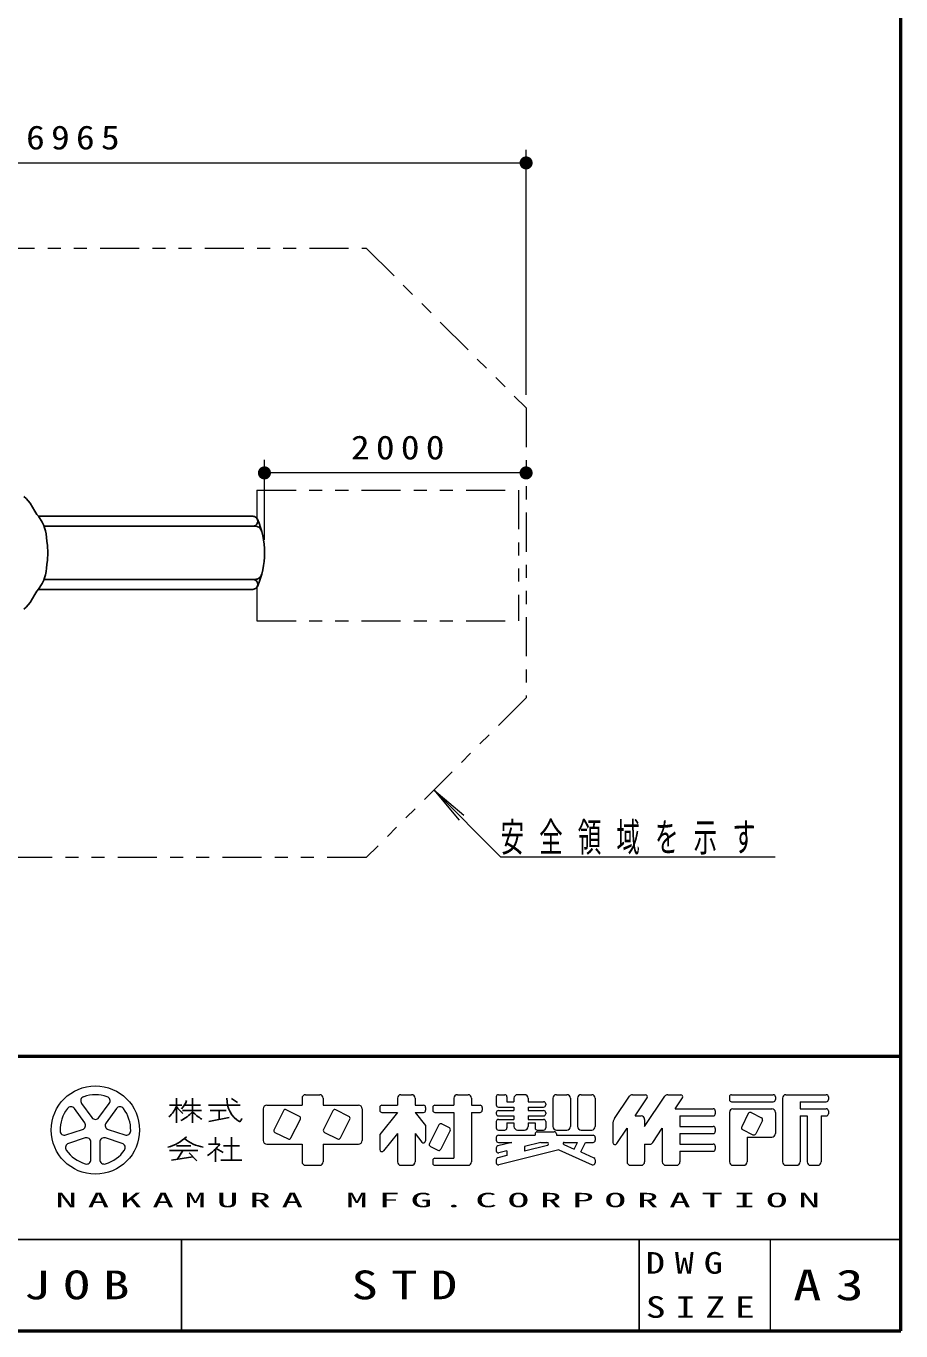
# Model space of a CAD drawing. Units: millimetres on the paper, with parts at other scales. Extents: x -365 to 0, y 0 to 257.
# Drawn here: x -66.9 to 0, y 0 to 99.8 of the extents above; entities that cross this region are included whole.
import ezdxf

# ---------------------------------------------------------------- set-up
doc = ezdxf.new("R2010")
doc.units = ezdxf.units.MM
doc.linetypes.add('USER3', pattern=[8, 3, -1, 1, -1, 1, -1])
doc.layers.add('LY_1', color=7, linetype='Continuous', lineweight=13)
doc.layers.add('LY_2', color=7, linetype='Continuous', lineweight=13)
doc.layers.add('LY_3', color=7, linetype='Continuous')
doc.styles.add('ＭＳ ゴシック', font='')
doc.styles.get('ＭＳ ゴシック').set_extended_font_data('MS Gothic')

# ---------------------------------------------------------------- blocks, each defined once
blk = doc.blocks.new('filled_dot')
at = {"color": 0, "linetype": 'Continuous', "lineweight": -2, "const_width": 1.25}
blk.add_lwpolyline([(-0.625, 0, 1), (0.625, 0, 1)], format="xyb", close=True, dxfattribs=at)

msp = doc.modelspace()

# ---------------------------------------------------------------- linework, layer by layer
at = {"layer": 'LY_1'}
for p, q in [((-28.649, 71.587), (-28.649, 90.318)), ((-98.299, 89.318), (-28.649, 89.318)), ((-48.649, 60.503), (-48.649, 66.612)), ((-28.649, 65.612), (-48.649, 65.612)), ((-35.704, 41.364), (-33.775, 39.066)), ((-35.704, 41.364), (-33.405, 39.435)), ((-30.601, 36.261), (-35.704, 41.364)), ((-30.601, 36.261), (-9.601, 36.261))]:
    msp.add_line(p, q, dxfattribs=at)
at = {"layer": 'LY_1', "linetype": 'USER3'}
for p, q in [((-49.237, 64.301), (-49.237, 62.147)), ((-49.237, 64.301), (-29.237, 64.301)), ((-29.237, 64.301), (-29.237, 54.301)), ((-49.237, 56.859), (-49.237, 54.301)), ((-49.237, 54.301), (-29.237, 54.301))]:
    msp.add_line(p, q, dxfattribs=at)
msp.add_lwpolyline([(-40.865, 82.802), (-28.649, 70.587), (-28.649, 48.418), (-40.865, 36.202), (-85.205, 36.202), (-98.299, 49.297), (-98.299, 69.718), (-85.215, 82.802)], close=True, dxfattribs=at)
at = {"layer": 'LY_1', "lineweight": 25}
for points in [[(-67.046, 63.818), (-66.857, 63.653), (-66.703, 63.474), (-66.569, 63.296), (-66.387, 62.994), (-66.202, 62.699), (-66.038, 62.442), (-65.918, 62.292), (-65.635, 61.846), (-65.515, 61.588), (-65.455, 61.418), (-65.386, 61.175), (-65.337, 60.942), (-65.305, 60.68), (-65.274, 60.396), (-65.242, 60.065), (-65.214, 59.502), (-65.242, 58.94), (-65.274, 58.608), (-65.305, 58.325), (-65.337, 58.063), (-65.386, 57.83), (-65.455, 57.587), (-65.515, 57.417), (-65.635, 57.159), (-65.918, 56.713), (-66.038, 56.562), (-66.202, 56.306), (-66.387, 56.011), (-66.569, 55.709), (-66.703, 55.531), (-66.857, 55.351), (-67.046, 55.187)], [(-65.922, 62.297), (-49.54, 62.297), (-49.47, 62.291), (-49.402, 62.272), (-49.339, 62.24), (-49.283, 62.198), (-49.236, 62.146), (-49.199, 62.086), (-49.173, 62.021), (-49.16, 61.952), (-49.16, 61.881), (-49.173, 61.812), (-49.199, 61.747), (-49.236, 61.687), (-49.283, 61.635), (-49.339, 61.592), (-49.402, 61.561), (-49.47, 61.542), (-49.54, 61.535)], [(-65.488, 61.535), (-49.359, 61.535), (-49.286, 61.53), (-49.214, 61.514), (-49.145, 61.488), (-49.081, 61.452), (-49.022, 61.407), (-48.971, 61.354), (-48.928, 61.295), (-48.893, 61.229), (-48.869, 61.16)], [(-49.54, 57.471), (-49.47, 57.465), (-49.402, 57.446), (-49.339, 57.414), (-49.283, 57.372), (-49.236, 57.32), (-49.199, 57.26), (-49.173, 57.195), (-49.16, 57.126), (-49.16, 57.055), (-49.173, 56.986), (-49.199, 56.921), (-49.236, 56.861), (-49.283, 56.809), (-49.339, 56.766), (-49.402, 56.735), (-49.47, 56.716), (-49.54, 56.709), (-65.92, 56.709)], [(-65.488, 57.471), (-49.359, 57.471), (-49.286, 57.477), (-49.214, 57.493), (-49.145, 57.519), (-49.081, 57.555), (-49.022, 57.6), (-48.971, 57.652), (-48.928, 57.712), (-48.893, 57.777), (-48.869, 57.847)]]:
    msp.add_lwpolyline(points, dxfattribs=at)
msp.add_arc((-54.999, 59.503), 6.35, 336.15553, 23.84447, dxfattribs=at)
at = {"layer": 'LY_2', "lineweight": 50}
for p, q in [((0, 0), (0, 257)), ((-365, 21), (0, 21)), ((-365, 0), (0, 0))]:
    msp.add_line(p, q, dxfattribs=at)
at = {"layer": 'LY_2'}
for p, q in [((-45.506, 18.063), (-44.426, 18.063)), ((-38.216, 18.063), (-37.406, 18.063)), ((-33.896, 18.063), (-33.086, 18.063)), ((-30.764, 18.063), (-30.278, 18.063)), ((-28.766, 18.063), (-29.306, 18.063)), ((-26.336, 18.063), (-25.526, 18.063)), ((-24.446, 18.063), (-23.636, 18.063)), ((-20.521, 18.063), (-19.529, 18.063)), ((-17.821, 18.063), (-16.829, 18.063)), ((-12.944, 18.063), (-9.758, 18.063)), ((-8.786, 18.063), (-5.708, 18.063)), ((-62.39, 15.917), (-63.175, 16.997)), ((-62.629, 17.393), (-61.844, 16.313)), ((-61.298, 16.313), (-60.513, 17.393)), ((-59.967, 16.997), (-60.752, 15.917)), ((-48.746, 16.983), (-48.746, 14.553)), ((-48.476, 17.253), (-45.776, 17.253)), ((-45.776, 17.793), (-45.776, 17.253)), ((-44.156, 17.793), (-44.156, 17.253)), ((-44.156, 17.253), (-41.456, 17.253)), ((-41.186, 16.983), (-41.186, 14.553)), ((-39.836, 17.091), (-39.836, 16.875)), ((-39.674, 17.253), (-38.486, 17.253)), ((-38.486, 17.793), (-38.486, 17.253)), ((-37.136, 17.793), (-37.136, 17.253)), ((-37.136, 17.253), (-36.488, 17.253)), ((-36.326, 17.091), (-36.326, 16.875)), ((-35.786, 17.091), (-35.786, 16.875)), ((-35.624, 17.253), (-34.166, 17.253)), ((-34.166, 17.793), (-34.166, 17.253)), ((-32.816, 17.793), (-32.816, 17.253)), ((-32.816, 17.253), (-32.168, 17.253)), ((-32.006, 17.091), (-32.006, 16.875)), ((-30.926, 17.901), (-30.926, 17.28)), ((-30.764, 17.118), (-29.576, 17.118)), ((-30.116, 17.901), (-30.116, 17.523)), ((-30.116, 17.523), (-29.576, 17.523)), ((-29.576, 17.793), (-29.576, 17.523)), ((-29.576, 17.118), (-29.576, 16.848)), ((-28.496, 17.793), (-28.496, 17.523)), ((-28.496, 17.523), (-27.308, 17.523)), ((-28.496, 17.118), (-27.308, 17.118)), ((-28.496, 17.118), (-28.496, 16.848)), ((-27.146, 17.361), (-27.146, 17.28)), ((-26.606, 17.793), (-26.606, 15.633)), ((-25.256, 17.793), (-25.256, 15.633)), ((-24.716, 17.793), (-24.716, 15.633)), ((-23.366, 17.793), (-23.366, 15.633)), ((-21.88, 16.242), (-20.746, 17.943)), ((-20.306, 16.443), (-19.394, 17.811)), ((-19.586, 15.633), (-18.046, 17.943)), ((-17.246, 16.983), (-16.694, 17.811)), ((-17.246, 16.983), (-14.348, 16.983)), ((-13.106, 17.901), (-13.106, 17.685)), ((-12.944, 17.523), (-9.758, 17.523)), ((-12.836, 16.983), (-9.866, 16.983)), ((-9.596, 17.901), (-9.596, 17.685)), ((-9.056, 17.793), (-9.056, 12.933)), ((-7.706, 17.523), (-7.706, 16.983)), ((-7.706, 17.523), (-5.708, 17.523)), ((-7.706, 16.983), (-5.708, 16.983)), ((-5.546, 17.901), (-5.546, 17.685)), ((-47.198, 16.838), (-47.918, 15.4)), ((-45.975, 16.408), (-46.981, 16.911)), ((-46.622, 14.752), (-45.902, 16.19)), ((-43.418, 16.838), (-44.138, 15.4)), ((-42.195, 16.408), (-43.201, 16.911)), ((-42.842, 14.752), (-42.122, 16.19)), ((-38.486, 16.713), (-39.836, 15.026)), ((-39.674, 16.713), (-38.486, 16.713)), ((-37.136, 16.713), (-36.326, 15.701)), ((-37.136, 16.713), (-36.488, 16.713)), ((-35.624, 16.713), (-34.166, 16.713)), ((-34.166, 16.713), (-34.166, 13.203)), ((-32.816, 16.713), (-32.816, 12.933)), ((-32.816, 16.713), (-32.168, 16.713)), ((-30.926, 16.686), (-30.926, 16.605)), ((-30.926, 16.011), (-30.926, 15.525)), ((-30.764, 16.848), (-29.576, 16.848)), ((-30.764, 16.443), (-29.576, 16.443)), ((-30.764, 16.173), (-29.576, 16.173)), ((-29.576, 16.443), (-29.576, 16.173)), ((-28.496, 16.848), (-27.308, 16.848)), ((-28.496, 16.443), (-27.308, 16.443)), ((-28.496, 16.443), (-28.496, 16.173)), ((-28.496, 16.173), (-27.308, 16.173)), ((-27.146, 16.686), (-27.146, 16.605)), ((-27.146, 16.011), (-27.146, 15.525)), ((-20.306, 16.443), (-19.856, 16.443)), ((-19.586, 16.173), (-19.586, 15.633)), ((-16.886, 16.443), (-14.348, 16.443)), ((-16.886, 16.443), (-16.886, 15.633)), ((-14.186, 16.821), (-14.186, 16.605)), ((-13.106, 16.713), (-13.106, 12.933)), ((-11.666, 16.622), (-12.17, 15.616)), ((-11.449, 16.695), (-10.659, 16.3)), ((-10.586, 16.082), (-11.09, 15.076)), ((-9.596, 16.713), (-9.596, 15.093)), ((-7.706, 16.443), (-7.166, 16.443)), ((-7.706, 16.443), (-7.706, 12.933)), ((-7.166, 16.443), (-7.166, 12.933)), ((-6.086, 16.443), (-5.708, 16.443)), ((-6.086, 16.443), (-6.086, 12.933)), ((-5.546, 16.821), (-5.546, 16.605)), ((-63.828, 14.985), (-62.559, 15.397)), ((-60.583, 15.397), (-59.313, 14.985)), ((-47.845, 15.183), (-46.839, 14.68)), ((-44.065, 15.183), (-43.059, 14.68)), ((-39.836, 15.026), (-39.836, 13.868)), ((-38.486, 15.093), (-39.547, 13.766)), ((-38.486, 15.093), (-38.486, 12.933)), ((-37.136, 15.093), (-36.614, 14.441)), ((-37.136, 15.093), (-37.136, 12.933)), ((-36.326, 15.701), (-36.326, 14.543)), ((-35.318, 15.758), (-36.038, 14.32)), ((-34.454, 15.326), (-35.174, 13.888)), ((-35.101, 15.831), (-34.527, 15.544)), ((-30.764, 15.363), (-30.278, 15.363)), ((-30.116, 15.903), (-29.576, 15.903)), ((-30.116, 15.903), (-30.116, 15.525)), ((-29.576, 15.903), (-29.576, 15.633)), ((-29.306, 15.363), (-28.766, 15.363)), ((-28.496, 15.903), (-28.496, 15.633)), ((-28.496, 15.903), (-27.956, 15.903)), ((-27.956, 15.903), (-27.956, 15.525)), ((-27.956, 15.066), (-27.956, 14.958)), ((-27.794, 15.363), (-27.308, 15.363)), ((-27.794, 15.228), (-26.498, 15.228)), ((-26.336, 15.363), (-25.526, 15.363)), ((-26.336, 15.066), (-26.336, 14.958)), ((-24.446, 15.363), (-23.636, 15.363)), ((-22.016, 15.793), (-22.016, 14.413)), ((-21.719, 14.323), (-20.936, 15.498)), ((-20.936, 15.498), (-20.936, 12.933)), ((-18.966, 14.404), (-18.236, 15.498)), ((-18.236, 15.498), (-18.236, 12.933)), ((-16.886, 15.633), (-14.348, 15.633)), ((-16.886, 15.093), (-16.886, 14.283)), ((-16.886, 15.093), (-14.348, 15.093)), ((-14.186, 15.471), (-14.186, 15.255)), ((-12.097, 15.399), (-11.307, 15.004)), ((-62.35, 14.755), (-63.62, 14.343)), ((-61.908, 13.099), (-61.908, 14.434)), ((-61.233, 14.434), (-61.233, 13.099)), ((-59.522, 14.343), (-60.792, 14.755)), ((-48.476, 14.283), (-45.776, 14.283)), ((-45.776, 14.283), (-45.776, 12.933)), ((-44.156, 14.283), (-41.456, 14.283)), ((-44.156, 14.283), (-44.156, 12.933)), ((-35.965, 14.103), (-35.391, 13.816)), ((-30.926, 14.796), (-30.926, 14.58)), ((-30.926, 13.995), (-30.926, 13.773)), ((-29.74, 14.418), (-30.803, 14.152)), ((-30.764, 14.958), (-27.956, 14.958)), ((-30.764, 14.418), (-29.74, 14.418)), ((-27.513, 14.418), (-28.766, 14.105)), ((-27.023, 14.179), (-28.766, 13.743)), ((-28.766, 14.105), (-28.766, 13.743)), ((-27.513, 14.418), (-27.053, 14.418)), ((-26.336, 14.958), (-23.528, 14.958)), ((-25.771, 14.263), (-24.968, 13.906)), ((-25.738, 14.418), (-24.712, 14.418)), ((-24.968, 13.906), (-24.712, 14.418)), ((-24.474, 13.687), (-24.108, 14.418)), ((-24.108, 14.418), (-23.528, 14.418)), ((-23.366, 14.796), (-23.366, 14.58)), ((-19.586, 14.283), (-19.19, 14.283)), ((-19.586, 14.283), (-19.586, 12.933)), ((-16.886, 14.283), (-14.348, 14.283)), ((-14.186, 14.121), (-14.186, 13.905)), ((-11.756, 14.823), (-11.756, 12.933)), ((-11.756, 14.823), (-9.866, 14.823)), ((-35.786, 13.041), (-35.786, 12.825)), ((-35.624, 13.203), (-34.166, 13.203)), ((-30.926, 13.077), (-30.926, 12.854)), ((-30.116, 13.406), (-30.803, 13.234)), ((-26.15, 13.841), (-30.725, 12.697)), ((-30.116, 13.768), (-30.725, 13.615)), ((-30.116, 13.768), (-30.116, 13.406)), ((-26.15, 13.841), (-23.594, 12.705)), ((-24.474, 13.687), (-23.462, 13.237)), ((-23.366, 13.089), (-23.366, 12.853)), ((-16.886, 13.743), (-16.886, 12.933)), ((-16.886, 13.743), (-14.348, 13.743)), ((-45.506, 12.663), (-44.426, 12.663)), ((-38.216, 12.663), (-37.406, 12.663)), ((-35.624, 12.663), (-33.086, 12.663)), ((-20.666, 12.663), (-19.856, 12.663)), ((-17.966, 12.663), (-17.156, 12.663)), ((-12.836, 12.663), (-12.026, 12.663)), ((-8.786, 12.663), (-7.976, 12.663)), ((-6.896, 12.663), (-6.356, 12.663)), ((-10, 7), (-10, 0))]:
    msp.add_line(p, q, dxfattribs=at)
at = {"layer": 'LY_2', "lineweight": 25}
for p, q in [((-55.901, 17.253), (-54.956, 17.253)), ((-55.361, 17.793), (-55.361, 15.903)), ((-54.769, 17.253), (-53.525, 17.253)), ((-54.146, 17.793), (-54.146, 15.903)), ((-52.931, 17.253), (-50.501, 17.253)), ((-50.719, 17.467), (-51.16, 17.761)), ((-54.915, 16.848), (-53.471, 16.848)), ((-52.889, 16.02), (-51.353, 16.327)), ((-52.796, 16.848), (-51.581, 16.848)), ((-52.121, 16.848), (-52.121, 16.173)), ((-55.361, 14.148), (-54.281, 14.148)), ((-52.931, 14.283), (-52.051, 14.283)), ((-52.391, 14.823), (-52.391, 14.283)), ((-51.783, 14.148), (-50.568, 14.148)), ((-51.176, 14.823), (-51.176, 13.068)), ((-55.901, 13.784), (-53.741, 13.784)), ((-55.765, 13.067), (-54.113, 13.304)), ((-54.899, 13.784), (-55.289, 13.136)), ((-54.416, 13.607), (-53.81, 13.001)), ((-52.391, 13.91), (-52.391, 12.933)), ((-52.34, 13.96), (-51.796, 13.646)), ((-51.986, 13.068), (-50.366, 13.068)), ((-237.5, 7), (0, 7)), ((-55, 7), (-55, 0)), ((-20, 7), (-20, 0))]:
    msp.add_line(p, q, dxfattribs=at)
at = {"layer": 'LY_2'}
msp.add_circle((-61.571, 15.363), 3.375, dxfattribs=at)
for centre, radius, start, end in [((-61.571, 15.363), 2.7, 70.60155, 109.39847), ((-45.506, 17.793), 0.27, 89.99998, 179.99996), ((-44.426, 17.793), 0.27, 0, 89.99998), ((-38.216, 17.793), 0.27, 89.99998, 179.99996), ((-37.406, 17.793), 0.27, 0, 89.99998), ((-33.896, 17.793), 0.27, 89.99998, 179.99996), ((-33.086, 17.793), 0.27, 0, 89.99998), ((-30.764, 17.901), 0.162, 89.99998, 179.99996), ((-30.278, 17.901), 0.162, 0, 89.99998), ((-29.306, 17.793), 0.27, 89.99998, 179.99996), ((-28.766, 17.793), 0.27, 0, 89.99998), ((-26.336, 17.793), 0.27, 89.99998, 179.99996), ((-25.526, 17.793), 0.27, 0, 89.99998), ((-24.446, 17.793), 0.27, 89.99998, 179.99996), ((-23.636, 17.793), 0.27, 0, 89.99998), ((-20.521, 17.793), 0.27, 89.99998, 146.30984), ((-19.529, 17.901), 0.162, 326.31015, 89.99998), ((-17.821, 17.793), 0.27, 89.99998, 146.3098), ((-16.829, 17.901), 0.162, 326.31003, 89.99998), ((-12.944, 17.901), 0.162, 89.99998, 179.99996), ((-9.758, 17.901), 0.162, 0, 89.99998), ((-8.786, 17.793), 0.27, 89.99998, 179.99996), ((-5.708, 17.901), 0.162, 0, 89.99998), ((-61.571, 15.363), 2.7, 142.60154, 181.39846), ((-63.448, 16.798), 0.338, 35.99999, 142.60154), ((-62.356, 17.592), 0.338, 109.39847, 215.99997), ((-60.786, 17.592), 0.338, 324, 70.60155), ((-59.694, 16.798), 0.338, 37.39846, 143.99995), ((-61.571, 15.363), 2.7, 358.60155, 37.39847), ((-48.476, 16.983), 0.27, 89.99998, 179.99996), ((-41.456, 16.983), 0.27, 0, 89.99998), ((-39.674, 17.091), 0.162, 89.99998, 179.99996), ((-36.488, 17.091), 0.162, 0, 89.99998), ((-35.624, 17.091), 0.162, 89.99998, 179.99996), ((-32.168, 17.091), 0.162, 0, 89.99998), ((-30.764, 17.28), 0.162, 179.99998, 270.00002), ((-27.308, 17.361), 0.162, 0, 89.99998), ((-27.308, 17.28), 0.162, 270.00002, 0), ((-14.348, 16.821), 0.162, 0, 89.99998), ((-12.944, 17.685), 0.162, 179.99998, 270.00002), ((-12.836, 16.713), 0.27, 89.99998, 179.99996), ((-9.866, 16.713), 0.27, 0, 89.99998), ((-9.758, 17.685), 0.162, 270.00002, 0), ((-5.708, 17.685), 0.162, 270.00002, 0), ((-5.708, 16.821), 0.162, 0, 89.99998), ((-61.571, 16.512), 0.338, 215.99998, 324), ((-47.054, 16.766), 0.162, 63.43492, 153.43499), ((-46.047, 16.263), 0.162, 333.4349, 63.43487), ((-43.274, 16.766), 0.162, 63.43492, 153.43499), ((-42.267, 16.263), 0.162, 333.4349, 63.43487), ((-39.674, 16.875), 0.162, 179.99998, 270.00002), ((-36.488, 16.875), 0.162, 270.00002, 0), ((-35.624, 16.875), 0.162, 179.99998, 270.00002), ((-32.168, 16.875), 0.162, 270.00002, 0), ((-30.764, 16.686), 0.162, 89.99998, 179.99996), ((-30.764, 16.605), 0.162, 179.99998, 270.00002), ((-30.764, 16.011), 0.162, 89.99998, 179.99996), ((-27.308, 16.686), 0.162, 0, 89.99998), ((-27.308, 16.605), 0.162, 270.00002, 0), ((-27.308, 16.011), 0.162, 0, 89.99998), ((-21.206, 15.793), 0.81, 146.30999, 179.99996), ((-19.856, 16.173), 0.27, 0, 89.99998), ((-14.348, 16.605), 0.162, 270.00002, 0), ((-11.522, 16.55), 0.162, 63.43447, 153.43474), ((-10.731, 16.155), 0.162, 333.43484, 63.43447), ((-5.708, 16.605), 0.162, 270.00002, 0), ((-63.933, 15.306), 0.338, 181.39848, 287.99997), ((-62.663, 15.718), 0.338, 287.99998, 35.99999), ((-60.479, 15.718), 0.338, 143.99996, 251.99999), ((-59.209, 15.306), 0.338, 252.00001, 358.60156), ((-47.773, 15.328), 0.162, 153.43495, 243.43485), ((-43.993, 15.328), 0.162, 153.43495, 243.43485), ((-35.174, 15.686), 0.162, 63.43487, 153.43498), ((-34.599, 15.399), 0.162, 333.43492, 63.43493), ((-30.764, 15.525), 0.162, 179.99998, 270.00002), ((-30.278, 15.525), 0.162, 270.00002, 0), ((-29.306, 15.633), 0.27, 179.99998, 270.00002), ((-28.766, 15.633), 0.27, 270.00002, 0), ((-27.794, 15.525), 0.162, 179.99998, 270.00002), ((-27.794, 15.066), 0.162, 89.99998, 179.99996), ((-27.308, 15.525), 0.162, 270.00002, 0), ((-26.336, 15.633), 0.27, 179.99998, 270.00002), ((-26.498, 15.066), 0.162, 0, 89.99998), ((-25.526, 15.633), 0.27, 270.00002, 0), ((-24.446, 15.633), 0.27, 179.99998, 270.00002), ((-23.636, 15.633), 0.27, 270.00002, 0), ((-14.348, 15.471), 0.162, 0, 89.99998), ((-14.348, 15.255), 0.162, 270.00002, 0), ((-12.025, 15.544), 0.162, 153.43517, 243.43529), ((-11.234, 15.149), 0.162, 243.43534, 333.43491), ((-9.866, 15.093), 0.27, 270.00002, 0), ((-63.516, 14.022), 0.338, 107.99999, 214.60154), ((-62.246, 14.434), 0.338, 359.99997, 107.99999), ((-60.896, 14.434), 0.338, 71.99997, 179.99999), ((-59.626, 14.022), 0.338, 325.39847, 71.99996), ((-48.476, 14.553), 0.27, 179.99998, 270.00002), ((-46.766, 14.825), 0.162, 243.43498, 333.43496), ((-42.986, 14.825), 0.162, 243.43498, 333.43496), ((-41.456, 14.553), 0.27, 270.00002, 0), ((-36.488, 14.543), 0.162, 218.65962, 0), ((-35.893, 14.248), 0.162, 153.43487, 243.4348), ((-30.764, 14.796), 0.162, 89.99998, 179.99996), ((-30.764, 14.58), 0.162, 179.99998, 270.00002), ((-30.764, 13.995), 0.162, 104.03614, 179.99996), ((-27.053, 14.297), 0.121, 284.0365, 89.99998), ((-25.738, 14.337), 0.081, 89.99998, 246.03817), ((-23.528, 14.796), 0.162, 0, 89.99998), ((-23.528, 14.58), 0.162, 270.00002, 0), ((-21.854, 14.413), 0.162, 179.99998, 326.30997), ((-19.19, 14.553), 0.27, 270.00002, 326.31002), ((-14.348, 14.121), 0.162, 0, 89.99998), ((-61.571, 15.363), 2.7, 214.60156, 253.39848), ((-62.246, 13.099), 0.338, 253.39847, 359.99997), ((-60.896, 13.099), 0.338, 179.99999, 286.60154), ((-61.571, 15.363), 2.7, 286.60155, 325.39847), ((-39.674, 13.868), 0.162, 179.99998, 321.34037), ((-35.624, 13.041), 0.162, 89.99998, 179.99996), ((-35.318, 13.961), 0.162, 243.43487, 333.43498), ((-30.764, 13.773), 0.162, 179.99998, 284.03612), ((-30.764, 13.077), 0.162, 104.03614, 179.99996), ((-23.528, 13.089), 0.162, 0, 66.03701), ((-14.348, 13.905), 0.162, 270.00002, 0), ((-45.506, 12.933), 0.27, 179.99998, 270.00002), ((-44.426, 12.933), 0.27, 270.00002, 0), ((-38.216, 12.933), 0.27, 179.99998, 270.00002), ((-37.406, 12.933), 0.27, 270.00002, 0), ((-35.624, 12.825), 0.162, 179.99998, 270.00002), ((-33.086, 12.933), 0.27, 270.00002, 0), ((-30.764, 12.854), 0.162, 179.99998, 284.03612), ((-23.528, 12.853), 0.162, 246.03699, 0), ((-20.666, 12.933), 0.27, 179.99998, 270.00002), ((-19.856, 12.933), 0.27, 270.00002, 0), ((-17.966, 12.933), 0.27, 179.99998, 270.00002), ((-17.156, 12.933), 0.27, 270.00002, 0), ((-12.836, 12.933), 0.27, 179.99998, 270.00002), ((-12.026, 12.933), 0.27, 270.00002, 0), ((-8.786, 12.933), 0.27, 179.99998, 270.00002), ((-7.976, 12.933), 0.27, 270.00002, 0), ((-6.896, 12.933), 0.27, 179.99998, 270.00002), ((-6.356, 12.933), 0.27, 270.00002, 0)]:
    msp.add_arc(centre, radius, start, end, dxfattribs=at)
at = {"layer": 'LY_2', "lineweight": 25}
for centre, radius, start, end in [((-57.466, 18.084), 2.285, 311.36185, 337.13638), ((-53.383, 18.427), 2.345, 212.50346, 230.00631), ((-56.002, 18.047), 1.467, 313.72108, 343.54317), ((-49.563, 17.694), 1.953, 177.09472, 240.51891), ((-56.374, 18.818), 3.034, 295.86917, 317.23867), ((-51.918, 18.818), 3.034, 222.76131, 240.10806), ((-51.54, 16.805), 1.299, 321.42112, 334.8249), ((-56.898, 17.257), 3.32, 285.11261, 313.40619), ((-52.77, 17.194), 3.192, 231.17281, 259.75506), ((-55.66, 17.226), 4.657, 304.87257, 320.80411)]:
    msp.add_arc(centre, radius, start, end, dxfattribs=at)

# ---------------------------------------------------------------- block references
at = {"layer": 'LY_1', "xscale": 0.4, "yscale": 0.4, "rotation": 180}
for p in [(-28.649, 89.318), (-28.649, 65.612)]:
    msp.add_blockref('filled_dot', p, dxfattribs=at)
at = {"layer": 'LY_1', "xscale": 0.4, "yscale": 0.4}
msp.add_blockref('filled_dot', (-48.649, 65.612), dxfattribs=at)

# ---------------------------------------------------------------- texts
at = {"layer": 'LY_1', "style": 'ＭＳ ゴシック'}
for s, insert, char_height, attachment_point in [('\\T1.33;\\W1.15;6965', (-63.057, 90.318), 1.833, 8), ('\\T1.33;\\W1.15;2000', (-38.226, 66.612), 1.833, 8), ('\\T1.64;\\W0.6;安全領域を示す', (-30.601, 36.411), 2.199, 7)]:
    msp.add_mtext(s, dxfattribs=dict(at, insert=insert, char_height=char_height, attachment_point=attachment_point))
at = {"layer": 'LY_2', "style": 'ＭＳ ゴシック'}
for s, insert, char_height, attachment_point in [('\\T1.5;\\W2.2;NAKAMURA\\~MFG.CORPORATION', (-35, 10), 1.1, 5), ('\\T1.52;\\W1.3;DWG', (-19.5, 5.188), 1.65, 4), ('\\T1.5;\\W1.35;JOB', (-62.5, 3.5), 2.199, 5), ('\\T1.5;\\W1.35;A3', (-5, 3.5), 2.346, 5), ('\\T1.5;\\W1.35;SIZE', (-19.5, 1.812), 1.65, 4)]:
    msp.add_mtext(s, dxfattribs=dict(at, insert=insert, char_height=char_height, attachment_point=attachment_point))
at = {"layer": 'LY_3', "insert": (-42, 3.5), "char_height": 2.199, "attachment_point": 4, "style": 'ＭＳ ゴシック'}
msp.add_mtext('\\T1.5;\\W1.35;STD', dxfattribs=at)

doc.saveas('drawing.dxf')
